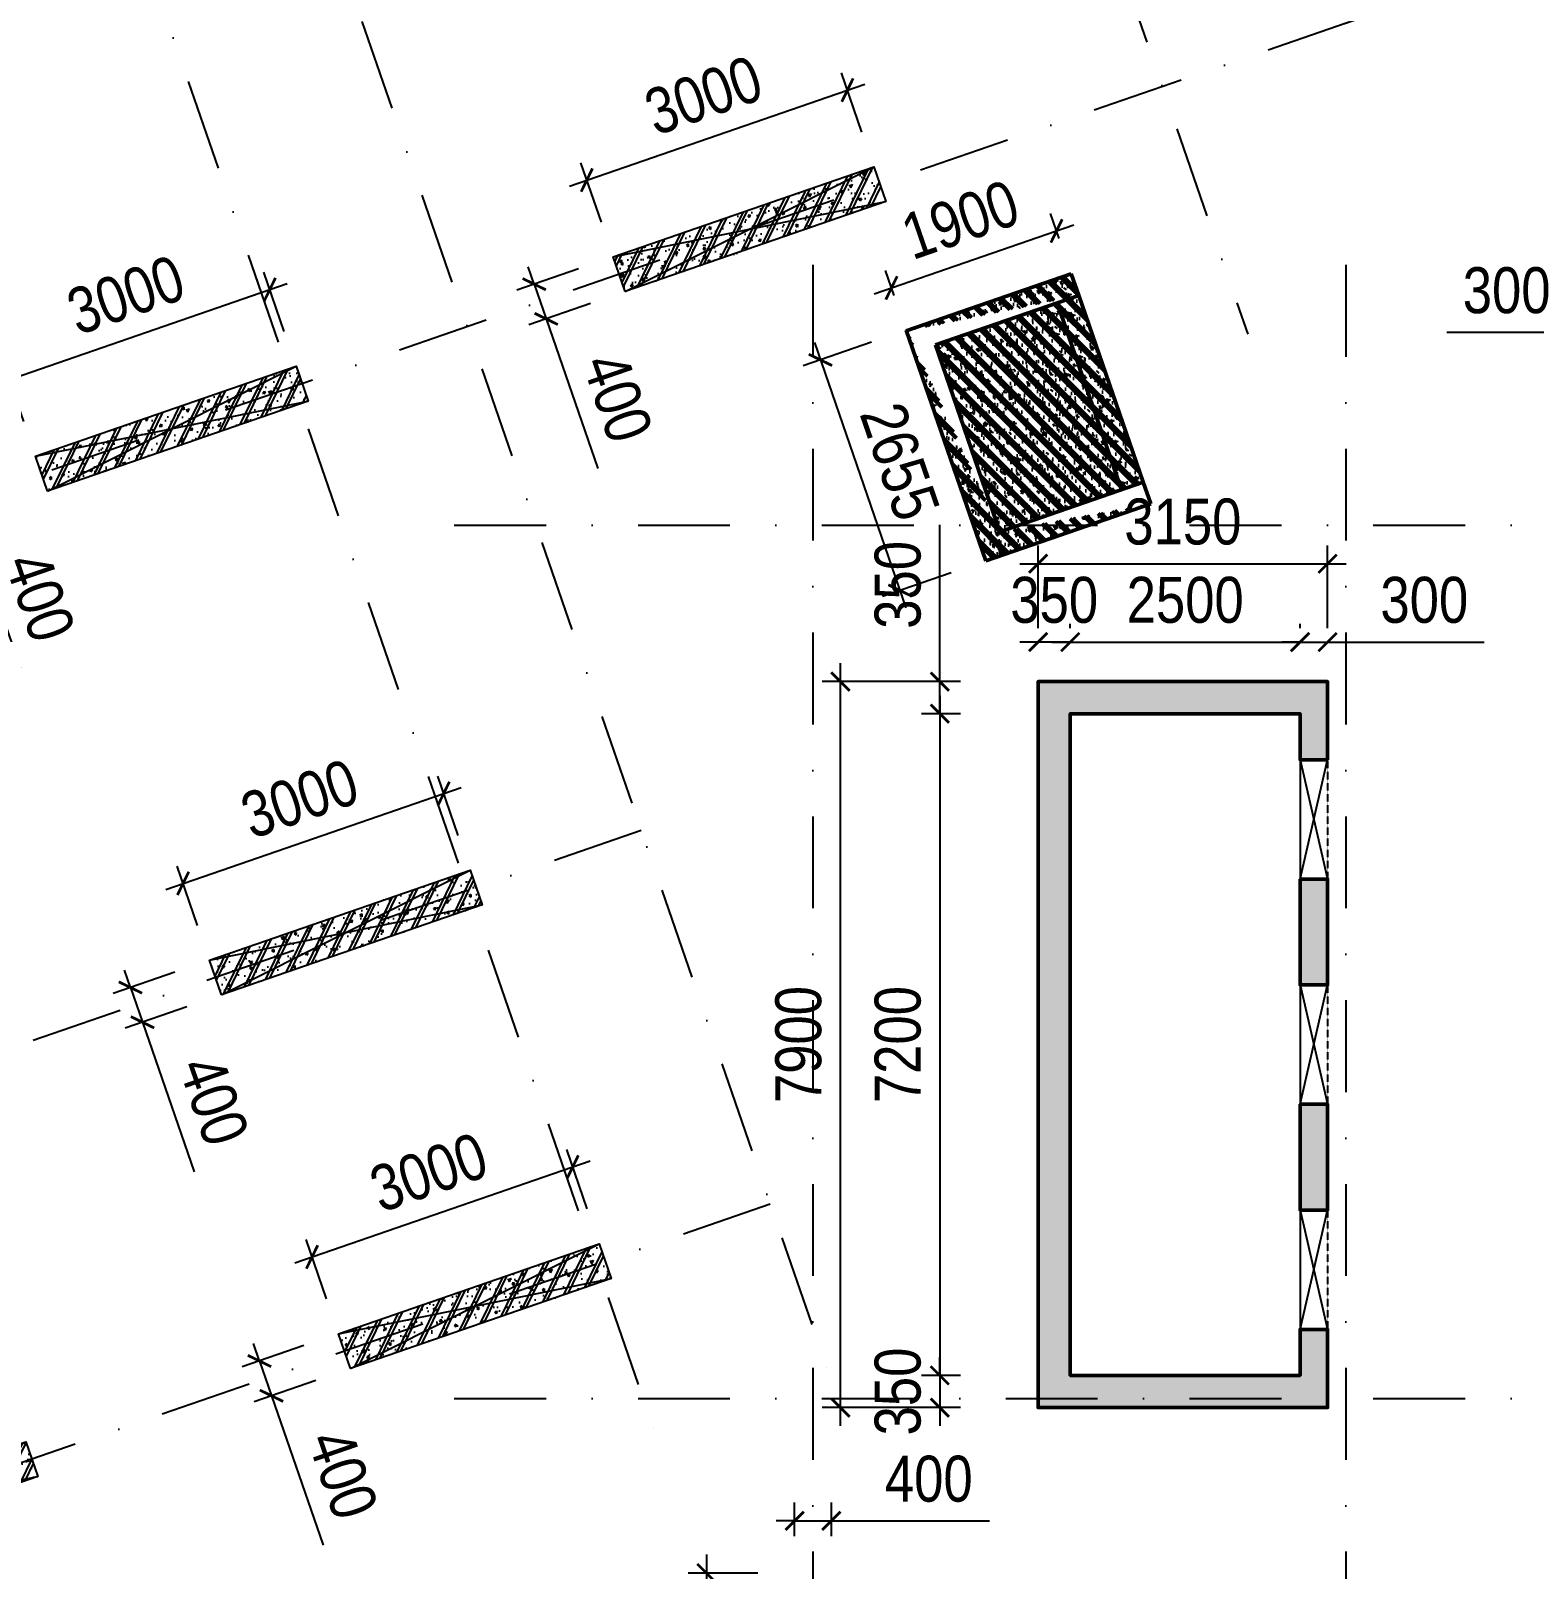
# Model space of a CAD drawing. Header units: millimetres. Extents: x 13965 to 1327256, y -72704 to 46237.
# Drawn here: x 492025 to 508385, y -23923 to -7183 of the extents above; entities that cross this region are included whole.
import ezdxf

# ---------------------------------------------------------------- set-up
doc = ezdxf.new("R2010")
doc.units = ezdxf.units.MM
doc.header["$MEASUREMENT"] = 0
doc.linetypes.add('DASHDOT', pattern=[1, 0.5, -0.25, 0, -0.25])
doc.linetypes.add('DASHED', pattern=[4.5, 3, -1.5])
for name, color, linetype in [('ccu11-Khuat', 9, 'DASHED'), ('ccu11-Thay', 7, 'Continuous'), ('KC2-DIM', 251, 'Continuous'), ('KT-Hatch', 251, 'Continuous'), ('KT-Luoi truc South Tower', 8, 'DASHDOT'), ('xref.asix of  podium$0$xref.asix of  podium$0$Xref_ST_MBDV Cot vach 30.7.2022$0$KT-Net cot vach', 6, 'Continuous'), ('Xref_ST_MBDV Cot vach 30.7.2022|Xref_ST_MBDV Cot vach 30.7.2022|Xref_ST_MBDV Cot vach 30.7.2022|Xref_ST_MBDV Cot vach 30.7.2022|KC-Betong', 6, 'Continuous')]:
    doc.layers.add(name, color=color, linetype=linetype)
for name, color, linetype, lineweight in [('KT-Kich thuoc', 159, 'Continuous', 18), ('ST_MBDV Cot vach 220805$0$Xref_ST_MBDV Cot vach 30.7.2022$0$KT-Net cot vach', 6, 'Continuous', 50), ('Xref_ST_MBDV Cot vach 30.7.2022$0$KT-Net cot vach', 6, 'Continuous', 50)]:
    doc.layers.add(name, color=color, linetype=linetype, lineweight=lineweight)
doc.styles.add('Arial Narrow', font='ARIALN.TTF')
doc.dimstyles.new('ccu12-200', dxfattribs={"dimscale": 200, "dimtxt": 2.5, "dimasz": 1, "dimexe": 1, "dimexo": 2, "dimgap": 1, "dimtad": 1, "dimdec": 0, "dimdsep": 46, "dimtxsty": 'Arial Narrow', "dimblk": 'ARCHTICK', "dimcen": -1, "dimdle": 1, "dimclrd": 256, "dimclre": 256, "dimclrt": 3, "dimadec": 0, "dimazin": 2, "dimtfac": 0.1, "dimtdec": 0, "dimtmove": 0, "dimatfit": 1, "dimldrblk": 'ARCHTICK', "dimfxl": 1, "dimtvp": 0.833333, "dimtolj": 1, "dimtzin": 12, "dimarcsym": 0})
doc.dimstyles.new('CCU_1-300', dxfattribs={"dimscale": 300, "dimtxt": 2.5, "dimasz": 1, "dimexe": 1, "dimexo": 2, "dimgap": 0.5, "dimtad": 1, "dimdec": 0, "dimdsep": 46, "dimtxsty": 'Arial Narrow', "dimblk": 'ARCHTICK', "dimcen": -1, "dimdle": 1, "dimclrd": 256, "dimclre": 256, "dimclrt": 3, "dimadec": 0, "dimazin": 2, "dimtfac": 0.1, "dimtdec": 0, "dimtix": 1, "dimtmove": 2, "dimatfit": 1, "dimfxl": 1, "dimtvp": 0.833333, "dimtolj": 1, "dimtzin": 12, "dimarcsym": 0})

# ---------------------------------------------------------------- blocks, each defined once
blk = doc.blocks.new('_ArchTick')
at = {"color": 0, "const_width": 0.15}
blk.add_lwpolyline([(-0.5, -0.5), (0.5, 0.5)], dxfattribs=at)
blk = doc.blocks.new('*D1046')
at = {"layer": 'Defpoints', "color": 0, "transparency": 16777216}
for p in [(-42197, 37814, 0), (-37735, 33219), (-40305, 32332, 0)]:
    blk.add_point(p, dxfattribs=at)
at = {"layer": 'KT-Kich thuoc', "lineweight": -2, "transparency": 16777216}
for p, q in [((-39726, 38985), (-37637, 32935)), ((-41630, 38010), (-39344, 38799)), ((-39737, 32528), (-37452, 33317))]:
    blk.add_line(p, q, dxfattribs=at)
at = {"layer": 'KT-Kich thuoc', "lineweight": -2, "transparency": 16777216, "xscale": 300, "yscale": 300, "zscale": 300}
for p, rotation in [((-39628, 38701), 109.0471074798708), ((-37735, 33219), 289.0471074798708)]:
    blk.add_blockref('_ArchTick', p, dxfattribs=dict(at, rotation=rotation))
at = {"layer": 'KT-Kich thuoc', "color": 3, "transparency": 16777216, "insert": (-37846, 36248), "char_height": 750, "attachment_point": 5, "rotation": 289.0471, "style": 'Arial Narrow'}
blk.add_mtext('\\A1;5800', dxfattribs=at)
blk = doc.blocks.new('*D424')
at = {"layer": 'Defpoints', "color": 0, "transparency": 16777216}
for p in [(497922, -19546), (498211, -20381, 0), (495375, -21360, 0)]:
    blk.add_point(p, dxfattribs=at)
at = {"layer": 'KC2-DIM', "lineweight": -2, "transparency": 16777216}
for p, q in [((498080, -20003), (497857, -19357)), ((494897, -20590), (498111, -19480)), ((495244, -20982), (495021, -20336))]:
    blk.add_line(p, q, dxfattribs=at)
at = {"layer": 'KC2-DIM', "lineweight": -2, "transparency": 16777216, "xscale": 200, "yscale": 200, "zscale": 200}
for p, rotation in [((497922, -19546), 19.04713795321675), ((495086, -20525), 199.0471379532168)]:
    blk.add_blockref('_ArchTick', p, dxfattribs=dict(at, rotation=rotation))
at = {"layer": 'KC2-DIM', "color": 3, "transparency": 16777216, "insert": (496356, -19605), "char_height": 500, "attachment_point": 5, "rotation": 19.0471, "style": 'Arial Narrow'}
blk.add_mtext('\\A1;3000', dxfattribs=at)
blk = doc.blocks.new('*D425')
at = {"layer": 'Defpoints', "color": 0, "transparency": 16777216}
for p in [(495375, -21360, 0), (495505, -21738, 0), (494644, -22035)]:
    blk.add_point(p, dxfattribs=at)
at = {"layer": 'KC2-DIM', "lineweight": -2, "transparency": 16777216}
for p, q in [((494997, -21490), (494325, -21722)), ((494514, -21657), (494448, -21468)), ((494514, -21657), (494644, -22035)), ((495127, -21868), (494455, -22100)), ((494644, -22035), (495206, -23662))]:
    blk.add_line(p, q, dxfattribs=at)
at = {"layer": 'KC2-DIM', "lineweight": -2, "transparency": 16777216, "xscale": 200, "yscale": 200, "zscale": 200}
for p, rotation in [((494514, -21657), 289.0471379532133), ((494644, -22035), 109.0471379532133)]:
    blk.add_blockref('_ArchTick', p, dxfattribs=dict(at, rotation=rotation))
at = {"layer": 'KC2-DIM', "color": 3, "transparency": 16777216, "insert": (495421, -22889), "char_height": 500, "attachment_point": 5, "rotation": 289.0471, "style": 'Arial Narrow'}
blk.add_mtext('\\A1;400', dxfattribs=at)
blk = doc.blocks.new('*D426')
at = {"layer": 'Defpoints', "color": 0, "transparency": 16777216}
for p in [(496519, -15481), (496807, -16316, 0), (493971, -17295, 0)]:
    blk.add_point(p, dxfattribs=at)
at = {"layer": 'KC2-DIM', "lineweight": -2, "transparency": 16777216}
for p, q in [((496677, -15938), (496454, -15292)), ((493494, -16525), (496708, -15416)), ((493841, -16917), (493618, -16271))]:
    blk.add_line(p, q, dxfattribs=at)
at = {"layer": 'KC2-DIM', "lineweight": -2, "transparency": 16777216, "xscale": 200, "yscale": 200, "zscale": 200}
for p, rotation in [((496519, -15481), 19.04713795321675), ((493683, -16460), 199.0471379532168)]:
    blk.add_blockref('_ArchTick', p, dxfattribs=dict(at, rotation=rotation))
at = {"layer": 'KC2-DIM', "color": 3, "transparency": 16777216, "insert": (494952, -15540), "char_height": 500, "attachment_point": 5, "rotation": 19.0471, "style": 'Arial Narrow'}
blk.add_mtext('\\A1;3000', dxfattribs=at)
blk = doc.blocks.new('*D427')
at = {"layer": 'Defpoints', "color": 0, "transparency": 16777216}
for p in [(493971, -17295, 0), (494102, -17673, 0), (493241, -17971)]:
    blk.add_point(p, dxfattribs=at)
at = {"layer": 'KC2-DIM', "lineweight": -2, "transparency": 16777216}
for p, q in [((493110, -17593), (493045, -17403)), ((493593, -17426), (492921, -17658)), ((493110, -17593), (493241, -17971)), ((493724, -17804), (493052, -18036)), ((493241, -17971), (493803, -19597))]:
    blk.add_line(p, q, dxfattribs=at)
at = {"layer": 'KC2-DIM', "lineweight": -2, "transparency": 16777216, "xscale": 200, "yscale": 200, "zscale": 200}
for p, rotation in [((493110, -17593), 289.0471379532133), ((493241, -17971), 109.0471379532133)]:
    blk.add_blockref('_ArchTick', p, dxfattribs=dict(at, rotation=rotation))
at = {"layer": 'KC2-DIM', "color": 3, "transparency": 16777216, "insert": (494017, -18824), "char_height": 500, "attachment_point": 5, "rotation": 289.0471, "style": 'Arial Narrow'}
blk.add_mtext('\\A1;400', dxfattribs=at)
blk = doc.blocks.new('*D428')
at = {"layer": 'Defpoints', "color": 0, "transparency": 16777216}
for p in [(494626, -9999), (494914, -10834, 0), (492079, -11813, 0)]:
    blk.add_point(p, dxfattribs=at)
at = {"layer": 'KC2-DIM', "lineweight": -2, "transparency": 16777216}
for p, q in [((494784, -10456), (494561, -9809)), ((491601, -11043), (494815, -9933)), ((491948, -11435), (491725, -10789))]:
    blk.add_line(p, q, dxfattribs=at)
at = {"layer": 'KC2-DIM', "lineweight": -2, "transparency": 16777216, "xscale": 200, "yscale": 200, "zscale": 200}
for p, rotation in [((494626, -9999), 19.0471379532167), ((491790, -10978), 199.0471379532166)]:
    blk.add_blockref('_ArchTick', p, dxfattribs=dict(at, rotation=rotation))
at = {"layer": 'KC2-DIM', "color": 3, "transparency": 16777216, "insert": (493060, -10058), "char_height": 500, "attachment_point": 5, "rotation": 19.0471, "style": 'Arial Narrow'}
blk.add_mtext('\\A1;3000', dxfattribs=at)
blk = doc.blocks.new('*D429')
at = {"layer": 'Defpoints', "color": 0, "transparency": 16777216}
for p in [(492079, -11813, 0), (492209, -12191, 0), (491348, -12488)]:
    blk.add_point(p, dxfattribs=at)
at = {"layer": 'KC2-DIM', "lineweight": -2, "transparency": 16777216}
for p, q in [((491701, -11943), (491029, -12175)), ((491218, -12110), (491152, -11921)), ((491218, -12110), (491348, -12488)), ((491831, -12321), (491159, -12553)), ((491348, -12488), (491910, -14115))]:
    blk.add_line(p, q, dxfattribs=at)
at = {"layer": 'KC2-DIM', "lineweight": -2, "transparency": 16777216, "xscale": 200, "yscale": 200, "zscale": 200}
for p, rotation in [((491218, -12110), 289.0471379532133), ((491348, -12488), 109.0471379532133)]:
    blk.add_blockref('_ArchTick', p, dxfattribs=dict(at, rotation=rotation))
at = {"layer": 'KC2-DIM', "color": 3, "transparency": 16777216, "insert": (492125, -13342), "char_height": 500, "attachment_point": 5, "rotation": 289.0471, "style": 'Arial Narrow'}
blk.add_mtext('\\A1;400', dxfattribs=at)
blk = doc.blocks.new('*D438')
at = {"layer": 'Defpoints', "color": 0, "transparency": 16777216}
for p in [(500912, -7828), (501200, -8664, 0), (498365, -9643, 0)]:
    blk.add_point(p, dxfattribs=at)
at = {"layer": 'KC2-DIM', "lineweight": -2, "transparency": 16777216}
for p, q in [((501070, -8285), (500847, -7639)), ((497887, -8873), (501101, -7763)), ((498234, -9264), (498011, -8618))]:
    blk.add_line(p, q, dxfattribs=at)
at = {"layer": 'KC2-DIM', "lineweight": -2, "transparency": 16777216, "xscale": 200, "yscale": 200, "zscale": 200}
for p, rotation in [((500912, -7828), 19.0471379532167), ((498076, -8807), 199.0471379532166)]:
    blk.add_blockref('_ArchTick', p, dxfattribs=dict(at, rotation=rotation))
at = {"layer": 'KC2-DIM', "color": 3, "transparency": 16777216, "insert": (499346, -7887), "char_height": 500, "attachment_point": 5, "rotation": 19.0471, "style": 'Arial Narrow'}
blk.add_mtext('\\A1;3000', dxfattribs=at)
blk = doc.blocks.new('*D439')
at = {"layer": 'Defpoints', "color": 0, "transparency": 16777216}
for p in [(498365, -9643, 0), (498495, -10021, 0), (497634, -10318)]:
    blk.add_point(p, dxfattribs=at)
at = {"layer": 'KC2-DIM', "lineweight": -2, "transparency": 16777216}
for p, q in [((497986, -9773), (497314, -10005)), ((497504, -9940), (497438, -9751)), ((497504, -9940), (497634, -10318)), ((498117, -10151), (497445, -10383)), ((497634, -10318), (498196, -11945))]:
    blk.add_line(p, q, dxfattribs=at)
at = {"layer": 'KC2-DIM', "lineweight": -2, "transparency": 16777216, "xscale": 200, "yscale": 200, "zscale": 200}
for p, rotation in [((497504, -9940), 289.0471379532133), ((497634, -10318), 109.0471379532133)]:
    blk.add_blockref('_ArchTick', p, dxfattribs=dict(at, rotation=rotation))
at = {"layer": 'KC2-DIM', "color": 3, "transparency": 16777216, "insert": (498410, -11172), "char_height": 500, "attachment_point": 5, "rotation": 289.0471, "style": 'Arial Narrow'}
blk.add_mtext('\\A1;400', dxfattribs=at)
blk = doc.blocks.new('*D442')
at = {"layer": 'Defpoints', "color": 0, "transparency": 16777216}
for p in [(500337, -23964), (499377, -26964), (500337, -26964)]:
    blk.add_point(p, dxfattribs=at)
at = {"layer": 'KC2-DIM', "lineweight": -2, "transparency": 16777216}
for p, q in [((499377, -23764), (499377, -27164)), ((499937, -23964), (499177, -23964)), ((499937, -26964), (499177, -26964))]:
    blk.add_line(p, q, dxfattribs=at)
at = {"layer": 'KC2-DIM', "lineweight": -2, "transparency": 16777216, "xscale": 200, "yscale": 200, "zscale": 200}
for p, rotation in [((499377, -23964), 90), ((499377, -26964), 270)]:
    blk.add_blockref('_ArchTick', p, dxfattribs=dict(at, rotation=rotation))
at = {"layer": 'KC2-DIM', "color": 3, "transparency": 16777216, "insert": (498922, -25464), "char_height": 500, "attachment_point": 5, "rotation": 90, "style": 'Arial Narrow'}
blk.add_mtext('\\A1;3000', dxfattribs=at)
blk = doc.blocks.new('*D443')
at = {"layer": 'Defpoints', "color": 0, "transparency": 16777216}
for p in [(500737, -23396), (500337, -23964), (500737, -23964)]:
    blk.add_point(p, dxfattribs=at)
at = {"layer": 'KC2-DIM', "lineweight": -2, "transparency": 16777216}
for p, q in [((500337, -23564), (500337, -23196)), ((500737, -23564), (500737, -23196)), ((500337, -23396), (500137, -23396)), ((500337, -23396), (500737, -23396)), ((500737, -23396), (502458, -23396))]:
    blk.add_line(p, q, dxfattribs=at)
at = {"layer": 'KC2-DIM', "lineweight": -2, "transparency": 16777216, "xscale": 200, "yscale": 200, "zscale": 200}
blk.add_blockref('_ArchTick', (500337, -23396), dxfattribs=at)
at = {"layer": 'KC2-DIM', "lineweight": -2, "transparency": 16777216, "xscale": 200, "yscale": 200, "zscale": 200, "rotation": 180}
blk.add_blockref('_ArchTick', (500737, -23396), dxfattribs=at)
at = {"layer": 'KC2-DIM', "color": 3, "transparency": 16777216, "insert": (501797, -22941), "char_height": 500, "attachment_point": 5, "style": 'Arial Narrow'}
blk.add_mtext('\\A1;400', dxfattribs=at)
blk = doc.blocks.new('*D466')
at = {"layer": 'Defpoints', "color": 0, "transparency": 16777216}
for p in [(503187, -9361), (503346, -9822), (501550, -10442)]:
    blk.add_point(p, dxfattribs=at)
at = {"layer": 'KC2-DIM', "lineweight": -2, "transparency": 16777216}
for p, q in [((503216, -9444), (503122, -9172)), ((501202, -10046), (503376, -9295)), ((501420, -10064), (501326, -9792))]:
    blk.add_line(p, q, dxfattribs=at)
at = {"layer": 'KC2-DIM', "lineweight": -2, "transparency": 16777216, "xscale": 200, "yscale": 200, "zscale": 200}
for p, rotation in [((503187, -9361), 19.0471379540408), ((501391, -9981), 199.0471379540408)]:
    blk.add_blockref('_ArchTick', p, dxfattribs=dict(at, rotation=rotation))
at = {"layer": 'KC2-DIM', "color": 3, "transparency": 16777216, "insert": (502140, -9240), "char_height": 500, "attachment_point": 5, "rotation": 19.0471, "style": 'Arial Narrow'}
blk.add_mtext('\\A1;1900', dxfattribs=at)
blk = doc.blocks.new('*D467')
at = {"layer": 'Defpoints', "color": 0, "transparency": 16777216}
for p in [(501550, -10442), (502417, -12951), (501484, -13273)]:
    blk.add_point(p, dxfattribs=at)
at = {"layer": 'KC2-DIM', "lineweight": -2, "transparency": 16777216}
for p, q in [((501172, -10572), (500429, -10829)), ((500552, -10575), (501549, -13462)), ((502039, -13082), (501295, -13339))]:
    blk.add_line(p, q, dxfattribs=at)
at = {"layer": 'KC2-DIM', "lineweight": -2, "transparency": 16777216, "xscale": 200, "yscale": 200, "zscale": 200}
for p, rotation in [((500618, -10764), 109.0471379532321), ((501484, -13273), 289.0471379532321)]:
    blk.add_blockref('_ArchTick', p, dxfattribs=dict(at, rotation=rotation))
at = {"layer": 'KC2-DIM', "color": 3, "transparency": 16777216, "insert": (501481, -11870), "char_height": 500, "attachment_point": 5, "rotation": 289.0471, "style": 'Arial Narrow'}
blk.add_mtext('\\A1;2655', dxfattribs=at)
blk = doc.blocks.new('*D489')
at = {"layer": 'Defpoints', "color": 0, "transparency": 16777216}
for p in [(501917, -14264), (502542, -14264), (502542, -14614)]:
    blk.add_point(p, dxfattribs=at)
at = {"layer": 'KC2-DIM', "lineweight": -2, "transparency": 16777216}
for p, q in [((501917, -14264), (501917, -12559)), ((502142, -14264), (501717, -14264)), ((501917, -14614), (501917, -14264)), ((502142, -14614), (501717, -14614)), ((501917, -14614), (501917, -14814))]:
    blk.add_line(p, q, dxfattribs=at)
at = {"layer": 'KC2-DIM', "lineweight": -2, "transparency": 16777216, "xscale": 200, "yscale": 200, "zscale": 200}
for p, rotation in [((501917, -14264), 270), ((501917, -14614), 90)]:
    blk.add_blockref('_ArchTick', p, dxfattribs=dict(at, rotation=rotation))
at = {"layer": 'KC2-DIM', "color": 3, "transparency": 16777216, "insert": (501461, -13212), "char_height": 500, "attachment_point": 5, "rotation": 90, "style": 'Arial Narrow'}
blk.add_mtext('\\A1;350', dxfattribs=at)
blk = doc.blocks.new('*D490')
at = {"layer": 'Defpoints', "color": 0, "transparency": 16777216}
for p in [(502542, -14614), (501917, -21814), (502542, -21814)]:
    blk.add_point(p, dxfattribs=at)
at = {"layer": 'KC2-DIM', "lineweight": -2, "transparency": 16777216}
for p, q in [((501917, -14414), (501917, -22014)), ((502142, -14614), (501717, -14614)), ((502142, -21814), (501717, -21814))]:
    blk.add_line(p, q, dxfattribs=at)
at = {"layer": 'KC2-DIM', "lineweight": -2, "transparency": 16777216, "xscale": 200, "yscale": 200, "zscale": 200}
for p, rotation in [((501917, -14614), 90), ((501917, -21814), 270)]:
    blk.add_blockref('_ArchTick', p, dxfattribs=dict(at, rotation=rotation))
at = {"layer": 'KC2-DIM', "color": 3, "transparency": 16777216, "insert": (501461, -18214), "char_height": 500, "attachment_point": 5, "rotation": 90, "style": 'Arial Narrow'}
blk.add_mtext('\\A1;7200', dxfattribs=at)
blk = doc.blocks.new('*D491')
at = {"layer": 'Defpoints', "color": 0, "transparency": 16777216}
for p in [(502542, -21814), (501917, -22164), (502542, -22164)]:
    blk.add_point(p, dxfattribs=at)
at = {"layer": 'KC2-DIM', "lineweight": -2, "transparency": 16777216}
for p, q in [((501917, -21814), (501917, -21614)), ((502142, -21814), (501717, -21814)), ((501917, -21814), (501917, -22164)), ((502142, -22164), (501717, -22164)), ((501917, -22164), (501917, -22364))]:
    blk.add_line(p, q, dxfattribs=at)
at = {"layer": 'KC2-DIM', "lineweight": -2, "transparency": 16777216, "xscale": 200, "yscale": 200, "zscale": 200}
for p, rotation in [((501917, -21814), 270), ((501917, -22164), 90)]:
    blk.add_blockref('_ArchTick', p, dxfattribs=dict(at, rotation=rotation))
at = {"layer": 'KC2-DIM', "color": 3, "transparency": 16777216, "insert": (501461, -21989), "char_height": 500, "attachment_point": 5, "rotation": 90, "style": 'Arial Narrow'}
blk.add_mtext('\\A1;350', dxfattribs=at)
blk = doc.blocks.new('*D492')
at = {"layer": 'Defpoints', "color": 0, "transparency": 16777216}
for p in [(500836, -14264), (502542, -14264), (502542, -22164)]:
    blk.add_point(p, dxfattribs=at)
at = {"layer": 'KC2-DIM', "lineweight": -2, "transparency": 16777216}
for p, q in [((500836, -22364), (500836, -14064)), ((502142, -14264), (500636, -14264)), ((502142, -22164), (500636, -22164))]:
    blk.add_line(p, q, dxfattribs=at)
at = {"layer": 'KC2-DIM', "lineweight": -2, "transparency": 16777216, "xscale": 200, "yscale": 200, "zscale": 200}
for p, rotation in [((500836, -14264), 90), ((500836, -22164), 270)]:
    blk.add_blockref('_ArchTick', p, dxfattribs=dict(at, rotation=rotation))
at = {"layer": 'KC2-DIM', "color": 3, "transparency": 16777216, "insert": (500380, -18214), "char_height": 500, "attachment_point": 5, "rotation": 90, "style": 'Arial Narrow'}
blk.add_mtext('\\A1;7900', dxfattribs=at)
blk = doc.blocks.new('*D493')
at = {"layer": 'Defpoints', "color": 0, "transparency": 16777216}
for p in [(502987, -13834), (502987, -14084), (503337, -14084)]:
    blk.add_point(p, dxfattribs=at)
at = {"layer": 'KC2-DIM', "lineweight": -2, "transparency": 16777216}
for p, q in [((502987, -13684), (502987, -13634)), ((503337, -13684), (503337, -13634)), ((502987, -13834), (502787, -13834)), ((503337, -13834), (502987, -13834)), ((503337, -13834), (503537, -13834))]:
    blk.add_line(p, q, dxfattribs=at)
at = {"layer": 'KC2-DIM', "lineweight": -2, "transparency": 16777216, "xscale": 200, "yscale": 200, "zscale": 200}
blk.add_blockref('_ArchTick', (502987, -13834), dxfattribs=at)
at = {"layer": 'KC2-DIM', "lineweight": -2, "transparency": 16777216, "xscale": 200, "yscale": 200, "zscale": 200, "rotation": 180}
blk.add_blockref('_ArchTick', (503337, -13834), dxfattribs=at)
at = {"layer": 'KC2-DIM', "color": 3, "transparency": 16777216, "insert": (503162, -13378), "char_height": 500, "attachment_point": 5, "style": 'Arial Narrow'}
blk.add_mtext('\\A1;350', dxfattribs=at)
blk = doc.blocks.new('*D494')
at = {"layer": 'Defpoints', "color": 0, "transparency": 16777216}
for p in [(505837, -13834), (503337, -14084), (505837, -14084)]:
    blk.add_point(p, dxfattribs=at)
at = {"layer": 'KC2-DIM', "lineweight": -2, "transparency": 16777216}
for p, q in [((503337, -13684), (503337, -13634)), ((505837, -13684), (505837, -13634)), ((503137, -13834), (506037, -13834))]:
    blk.add_line(p, q, dxfattribs=at)
at = {"layer": 'KC2-DIM', "lineweight": -2, "transparency": 16777216, "xscale": 200, "yscale": 200, "zscale": 200, "rotation": 180}
blk.add_blockref('_ArchTick', (503337, -13834), dxfattribs=at)
at = {"layer": 'KC2-DIM', "lineweight": -2, "transparency": 16777216, "xscale": 200, "yscale": 200, "zscale": 200}
blk.add_blockref('_ArchTick', (505837, -13834), dxfattribs=at)
at = {"layer": 'KC2-DIM', "color": 3, "transparency": 16777216, "insert": (504587, -13378), "char_height": 500, "attachment_point": 5, "style": 'Arial Narrow'}
blk.add_mtext('\\A1;2500', dxfattribs=at)
blk = doc.blocks.new('*D495')
at = {"layer": 'Defpoints', "color": 0, "transparency": 16777216}
for p in [(506137, -13834), (505837, -14084), (506137, -14084)]:
    blk.add_point(p, dxfattribs=at)
at = {"layer": 'KC2-DIM', "lineweight": -2, "transparency": 16777216}
for p, q in [((505837, -13684), (505837, -13634)), ((506137, -13684), (506137, -13634)), ((505837, -13834), (505637, -13834)), ((505837, -13834), (506137, -13834)), ((506137, -13834), (507842, -13834))]:
    blk.add_line(p, q, dxfattribs=at)
at = {"layer": 'KC2-DIM', "lineweight": -2, "transparency": 16777216, "xscale": 200, "yscale": 200, "zscale": 200}
blk.add_blockref('_ArchTick', (505837, -13834), dxfattribs=at)
at = {"layer": 'KC2-DIM', "lineweight": -2, "transparency": 16777216, "xscale": 200, "yscale": 200, "zscale": 200, "rotation": 180}
blk.add_blockref('_ArchTick', (506137, -13834), dxfattribs=at)
at = {"layer": 'KC2-DIM', "color": 3, "transparency": 16777216, "insert": (507189, -13378), "char_height": 500, "attachment_point": 5, "style": 'Arial Narrow'}
blk.add_mtext('\\A1;300', dxfattribs=at)
blk = doc.blocks.new('*D496')
at = {"layer": 'Defpoints', "color": 0, "transparency": 16777216}
for p in [(506137, -12982), (502987, -14084), (506137, -14084)]:
    blk.add_point(p, dxfattribs=at)
at = {"layer": 'KC2-DIM', "lineweight": -2, "transparency": 16777216}
for p, q in [((502987, -13684), (502987, -12782)), ((506137, -13684), (506137, -12782)), ((502787, -12982), (506337, -12982))]:
    blk.add_line(p, q, dxfattribs=at)
at = {"layer": 'KC2-DIM', "lineweight": -2, "transparency": 16777216, "xscale": 200, "yscale": 200, "zscale": 200, "rotation": 180}
blk.add_blockref('_ArchTick', (502987, -12982), dxfattribs=at)
at = {"layer": 'KC2-DIM', "lineweight": -2, "transparency": 16777216, "xscale": 200, "yscale": 200, "zscale": 200}
blk.add_blockref('_ArchTick', (506137, -12982), dxfattribs=at)
at = {"layer": 'KC2-DIM', "color": 3, "transparency": 16777216, "insert": (504562, -12526), "char_height": 500, "attachment_point": 5, "style": 'Arial Narrow'}
blk.add_mtext('\\A1;3150', dxfattribs=at)
blk = doc.blocks.new('*D503')
at = {"layer": 'Defpoints', "color": 0, "transparency": 16777216}
for p in [(509137, -10464), (509137, -10983), (509437, -10983)]:
    blk.add_point(p, dxfattribs=at)
at = {"layer": 'KC2-DIM', "lineweight": -2, "transparency": 16777216}
for p, q in [((509137, -10583), (509137, -10264)), ((509437, -10583), (509437, -10264)), ((509137, -10464), (507433, -10464)), ((509437, -10464), (509137, -10464)), ((509437, -10464), (509637, -10464))]:
    blk.add_line(p, q, dxfattribs=at)
at = {"layer": 'KC2-DIM', "lineweight": -2, "transparency": 16777216, "xscale": 200, "yscale": 200, "zscale": 200}
blk.add_blockref('_ArchTick', (509137, -10464), dxfattribs=at)
at = {"layer": 'KC2-DIM', "lineweight": -2, "transparency": 16777216, "xscale": 200, "yscale": 200, "zscale": 200, "rotation": 180}
blk.add_blockref('_ArchTick', (509437, -10464), dxfattribs=at)
at = {"layer": 'KC2-DIM', "color": 3, "transparency": 16777216, "insert": (508085, -10009), "char_height": 500, "attachment_point": 5, "style": 'Arial Narrow'}
blk.add_mtext('\\A1;300', dxfattribs=at)
blk = doc.blocks.new('*U37')
h = blk.add_hatch()
h.set_pattern_fill('VATLIEU04', color=250, scale=40, style=0, pattern_type=2)
h.set_pattern_definition([(50, (-550, 3050), (286.904, -25.101), [30, -330]), (355, (-550, 3050), (-55.5, 300.877), [24, -264]), (100.451, (-526.1, 3047.9), (231.404, 275.776), [25.496, -280.457]), (46.184, (-550, 3130), (426.896, -66.208), [45, -495]), (96.636, (-514.43, 3124.5), (373.865, 389.647), [38.244, -420.685]), (351.184, (-550, 3130), (373.865, 389.65), [36, -396]), (21, (-510, 3110), (238.763, -161.048), [30, -330]), (326, (-510, 3110), (97.326, 290.06), [24, -264]), (71.451, (-490.1, 3096.58), (336.09, 129.012), [25.496, -280.457]), (37.5, (-550, 3050), (4.864, 133.1575), [0, -260.8, 0, -268, 0, -265]), (7.5, (-550, 3050), (105.228, 157.7647), [0, -152.8, 0, -254.8, 0, -101]), (327.5, (-639.2, 3050), (213.529, -9.022), [0, -100, 0, -312, 0, -414]), (317.5, (-679.2, 3050), (233.274, 40.042), [0, -130, 0, -207.2, 0, -294]), (45, (-550, 3050), (-120.208, 120.208), []), (45, (-550, 3099), (-120.208, 120.208), [])])
h.paths.add_polyline_path([(-475, -475), (-75, -475), (-75, 2525), (-475, 2525)])
at = {"color": 6, "ltscale": 0.25}
blk.add_lwpolyline([(-475, -475), (-75, -475), (-75, 2525), (-475, 2525)], close=True, dxfattribs=at)
at = {"layer": 'Defpoints', "linetype": 'ByBlock', "ltscale": 30}
for p, q in [((-75, -475), (-475, 2525)), ((-475, -475), (-75, 2525))]:
    blk.add_line(p, q, dxfattribs=at)
blk = doc.blocks.new('MBCV-T22')
at = {"layer": 'KT-Hatch'}
h = blk.add_hatch(dxfattribs=at)
h.set_pattern_fill('BTCT', color=256, scale=30)
h.set_pattern_definition([(50, (6073.49, -25720.42), (215.17805, -18.82564), [22.5, -247.5]), (355, (6073.5, -25720.42), (-41.6254, 225.6576), [18, -198]), (100.4514, (6091.42, -25721.99), (173.5528, 206.8319), [19.1221, -210.3426]), (46.1842, (6073.5, -25660.42), (320.1723, -49.6557), [33.75, -371.25]), (96.6356, (6100.17, -25664.55), (280.3988, 292.2354), [28.683, -315.514]), (351.1842, (6073.5, -25660.42), (280.3986, 292.2356), [27, -297]), (21, (6103.49, -25675.42), (179.0721, -120.78567), [22.5, -247.5]), (326, (6103.5, -25675.42), (72.9946, 217.545), [18, -198]), (71.4514, (6118.41, -25685.48), (252.0668, 96.75915), [19.1221, -210.3426]), (37.5, (6073.49, -25720.42), (3.64796, 99.86816), [0, -195.6, 0, -201, 0, -198.75]), (7.5, (6073.49, -25720.42), (78.92086, 118.32351), [0, -114.6, 0, -191.1, 0, -75.75]), (327.5, (6006.59, -25720.42), (160.14673, -6.76646), [0, -75, 0, -234, 0, -310.5]), (317.5, (5976.59, -25720.42), (174.95585, 30.0315), [0, -97.5, 0, -155.4, 0, -220.5]), (45, (6073.49, -25720.42), (-79.54951, 79.54951), []), (45, (6126.52, -25720.42), (-79.54951, 79.54951), [])])
h.paths.add_polyline_path([(-30850, -6100), (-30550, -6100), (-30550, -4950), (-30850, -4950)], flags=17)
h.paths.add_polyline_path([(-30550, -2500), (-30850, -2500), (-30850, -3650), (-30550, -3650)], flags=17)
h.paths.add_polyline_path([(-30850, -1200), (-30550, -1200), (-30550, -700), (-28050, -700), (-28050, -7900), (-30550, -7900), (-30550, -7400), (-30850, -7400), (-30850, -8250), (-27700, -8250), (-27700, 2450), (-30850, 2450), (-30850, 1525), (-30550, 1525), (-30550, 2100), (-28050, 2100), (-28050, -350), (-30550, -350), (-30550, 225), (-30850, 225)])
h.paths.add_polyline_path([(-34150, -7900), (-36650, -7900), (-36650, -700), (-34150, -700), (-34150, -1200), (-33850, -1200), (-33850, -350), (-37000, -350), (-37000, -8250), (-33850, -8250), (-33850, -7400), (-34150, -7400)])
h.paths.add_polyline_path([(-34150, -6100), (-33850, -6100), (-33850, -4950), (-34150, -4950)], flags=17)
h.paths.add_polyline_path([(-34150, -3650), (-33850, -3650), (-33850, -2500), (-34150, -2500)], flags=17)
at = {"layer": 'xref.asix of  podium$0$xref.asix of  podium$0$Xref_ST_MBDV Cot vach 30.7.2022$0$KT-Net cot vach'}
h = blk.add_hatch(dxfattribs=at)
h.set_pattern_fill('1BETONG2-BOP', color=250, scale=30, style=0, pattern_type=2)
h.set_pattern_definition([(50, (79462.94, -202765.6), (215.17805, -18.82564), [22.5, -247.5]), (355, (79462.94, -202765.6), (-41.6254, 225.65764), [18, -198]), (100.4514, (79480.88, -202767.17), (173.55281, 206.83186), [19.12206, -210.34263]), (46.1842, (79462.94, -202705.6), (320.1723, -49.6557), [33.75, -371.25]), (96.6356, (79489.63, -202709.74), (280.3988, 292.23536), [28.6831, -315.5139]), (351.1842, (79462.94, -202705.6), (280.3986, 292.2356), [27, -297]), (21, (79492.94, -202720.6), (179.07212, -120.78567), [22.5, -247.5]), (226, (79492.94, -202720.6), (201.56464, -109.66194), [18, -198]), (71.4514, (79507.87, -202730.66), (252.06679, 96.75915), [19.12206, -210.34263]), (67.5, (79462.945, -202765.6), (-46.774855, 88.312339), [0, -195.6, 0, -201, 0, -198.75]), (4.5, (79462.94, -202765.6), (85.005277, 114.030957), [0, -114.6, 0, -191.1, 0, -75.75]), (327.5, (79396.045, -202765.6), (160.14673, -6.766462), [0, -75, 0, -234, 0, -310.5]), (317.5, (79366.04, -202765.6), (174.95585, 30.031495), [0, -97.5, 0, -155.4, 0, -220.5]), (315, (79462.94, -202765.6), (90.156115, 90.156115), []), (315, (79462.94, -202728.85), (90.156115, 90.156115), [])])
edge = h.paths.add_edge_path()
edge.add_line((-36639, 4087), (-38435, 3467))
edge.add_line((-36557, 3851), (-38117, 3313))
edge.add_line((-37570, 962), (-38437, 3472))
edge.add_line((-37415, 1280), (-38117, 3313))
edge.add_line((-37570, 962), (-35774, 1583))
edge.add_line((-37415, 1280), (-35856, 1819))
edge.add_line((-35856, 1819), (-35774, 1583))
edge.add_line((-36557, 3851), (-36639, 4087))
at = {"layer": 'Xref_ST_MBDV Cot vach 30.7.2022$0$KT-Net cot vach'}
h = blk.add_hatch(dxfattribs=at)
h.set_pattern_fill('1BETONG2-BOP', color=250, scale=30, style=0, pattern_type=2)
h.set_pattern_definition([(50, (79462.94, -202765.6), (215.17805, -18.82564), [22.5, -247.5]), (355, (79462.94, -202765.6), (-41.6254, 225.65764), [18, -198]), (100.4514, (79480.88, -202767.17), (173.55281, 206.83186), [19.12206, -210.34263]), (46.1842, (79462.94, -202705.6), (320.1723, -49.6557), [33.75, -371.25]), (96.6356, (79489.63, -202709.74), (280.3988, 292.23536), [28.6831, -315.5139]), (351.1842, (79462.94, -202705.6), (280.3986, 292.2356), [27, -297]), (21, (79492.94, -202720.6), (179.07212, -120.78567), [22.5, -247.5]), (226, (79492.94, -202720.6), (201.56464, -109.66194), [18, -198]), (71.4514, (79507.87, -202730.66), (252.06679, 96.75915), [19.12206, -210.34263]), (67.5, (79462.945, -202765.6), (-46.774855, 88.312339), [0, -195.6, 0, -201, 0, -198.75]), (4.5, (79462.94, -202765.6), (85.005277, 114.030957), [0, -114.6, 0, -191.1, 0, -75.75]), (327.5, (79396.045, -202765.6), (160.14673, -6.766462), [0, -75, 0, -234, 0, -310.5]), (317.5, (79366.04, -202765.6), (174.95585, 30.031495), [0, -97.5, 0, -155.4, 0, -220.5]), (315, (79462.94, -202765.6), (90.156115, 90.156115), []), (315, (79462.94, -202728.85), (90.156115, 90.156115), [])])
edge = h.paths.add_edge_path()
edge.add_line((-36639, 4087), (-38435, 3467))
edge.add_line((-36557, 3851), (-38117, 3313))
edge.add_line((-37570, 962), (-38437, 3472))
edge.add_line((-37415, 1280), (-38117, 3313))
edge.add_line((-37570, 962), (-35774, 1583))
edge.add_line((-37415, 1280), (-35856, 1819))
edge.add_line((-35856, 1819), (-35774, 1583))
edge.add_line((-36557, 3851), (-36639, 4087))
at = {"layer": 'ccu11-Khuat', "color": 6, "ltscale": 0.2}
for points in [[(-33850, -1200), (-33850, -2500)], [(-33850, -3650), (-33850, -4950)], [(-33850, -6100), (-33850, -7400)]]:
    blk.add_lwpolyline(points, dxfattribs=at)
at = {"layer": 'ccu11-Thay', "color": 6, "ltscale": 0.5}
for points in [[(-34150, -1200), (-34150, -2500)], [(-34150, -3650), (-34150, -4950)], [(-34150, -6100), (-34150, -7400)]]:
    blk.add_lwpolyline(points, dxfattribs=at)
at = {"layer": 'KC2-DIM', "ltscale": 0.5}
for points in [[(-34150, -1200), (-33850, -2500)], [(-34150, -2500), (-33850, -1200)], [(-34150, -3650), (-33850, -4950)], [(-34150, -4950), (-33850, -3650)], [(-34150, -6100), (-33850, -7400)], [(-34150, -7400), (-33850, -6100)]]:
    blk.add_lwpolyline(points, dxfattribs=at)
at = {"layer": 'ST_MBDV Cot vach 220805$0$Xref_ST_MBDV Cot vach 30.7.2022$0$KT-Net cot vach', "color": 6}
blk.add_line((-36557, 3851), (-35856, 1819), dxfattribs=at)
blk.add_lwpolyline([(-36794, 3770), (-36092, 1737)], dxfattribs=at)
at = {"layer": 'ST_MBDV Cot vach 220805$0$Xref_ST_MBDV Cot vach 30.7.2022$0$KT-Net cot vach'}
blk.add_lwpolyline([(-33850, -1200), (-33850, -350), (-37000, -350), (-37000, -8250), (-33850, -8250), (-33850, -7400), (-34150, -7400), (-34150, -7900), (-36650, -7900), (-36650, -700), (-34150, -700), (-34150, -1200)], close=True, dxfattribs=at)
at = {"layer": 'ST_MBDV Cot vach 220805$0$Xref_ST_MBDV Cot vach 30.7.2022$0$KT-Net cot vach', "color": 6}
for points in [[(-34150, -2500), (-33850, -2500), (-33850, -3650), (-34150, -3650)], [(-34150, -4950), (-33850, -4950), (-33850, -6100), (-34150, -6100)]]:
    blk.add_lwpolyline(points, close=True, dxfattribs=at)
at = {"layer": 'xref.asix of  podium$0$xref.asix of  podium$0$Xref_ST_MBDV Cot vach 30.7.2022$0$KT-Net cot vach'}
for p, q in [((-36639, 4087), (-38435, 3467)), ((-36557, 3851), (-36639, 4087)), ((-38117, 3313), (-36557, 3851)), ((-37570, 962), (-38437, 3472)), ((-37415, 1280), (-38117, 3313)), ((-37415, 1280), (-35856, 1819)), ((-35856, 1819), (-35774, 1583)), ((-37570, 962), (-35774, 1583))]:
    blk.add_line(p, q, dxfattribs=at)
at = {"layer": 'Xref_ST_MBDV Cot vach 30.7.2022$0$KT-Net cot vach'}
for p, q in [((-36639, 4087), (-38435, 3467)), ((-36557, 3851), (-36639, 4087)), ((-36557, 3851), (-36639, 4087)), ((-38117, 3313), (-36557, 3851)), ((-37570, 962), (-38437, 3472)), ((-37415, 1280), (-38117, 3313)), ((-37415, 1280), (-35856, 1819)), ((-35856, 1819), (-35774, 1583)), ((-35856, 1819), (-35774, 1583)), ((-37570, 962), (-35774, 1583))]:
    blk.add_line(p, q, dxfattribs=at)
at = {"layer": 'Xref_ST_MBDV Cot vach 30.7.2022|Xref_ST_MBDV Cot vach 30.7.2022|Xref_ST_MBDV Cot vach 30.7.2022|Xref_ST_MBDV Cot vach 30.7.2022|KC-Betong', "linetype": 'ByBlock', "xscale": -0.9999999999999998, "rotation": 289.0471379532163}
for p in [(-41198, 4497, 0), (-47484, 2327, 0), (-45591, -3155, 0), (-44187, -7220, 0), (-50426, -9374, 0)]:
    blk.add_blockref('*U37', p, dxfattribs=at)
blk = doc.blocks.new('Asix South Tower')
at = {"layer": 'KT-Luoi truc South Tower', "ltscale": 2000}
for p, q in [((-53965.4, 67304.5), (-40792.5, 29149.9)), ((-61527.4, 64693.7), (-45306.5, 17710.6)), ((-63417.9, 64041.1), (-47197, 17057.9)), ((-37735.1, 33218.9), (-103274.2, 10591.7)), ((-45523, 29903.8), (-45523, -4459.1)), ((-39723, 29903.8), (-39723, -4459.1)), ((-49426.2, 27070.4), (10118.8, 27070.4)), ((-47391.3, 23749.2), (-101381.4, 5109.2)), ((-45988, 19684.6), (-99978.1, 1044.6)), ((-49426.2, 17570.4), (10118.8, 17570.4))]:
    blk.add_line(p, q, dxfattribs=at)
at = {"layer": 'KT-Kich thuoc'}
dim = blk.add_linear_dim(base=(-37735.1, 33218.9), p1=(-42196.7, 37814.5, 0), p2=(-40304.5, 32331.8, 0), angle=109.04711, dimstyle='CCU_1-300', dxfattribs=at)
dim.commit()
dim.dimension.update_dxf_attribs({"geometry": '*D1046', "text_midpoint": (-37846.3, 36248.5), "dimtype": 128})

msp = doc.modelspace()

# ---------------------------------------------------------------- block references
msp.add_blockref('MBCV-T22', (539986.7, -13913.9))
at = {"layer": 'KT-Kich thuoc'}
msp.add_blockref('Asix South Tower', (546059.8, -39634.4), dxfattribs=at)

# ---------------------------------------------------------------- dimensions: what is measured, and where the dimension line sits
at = {"layer": 'KC2-DIM'}
for p1, p2, distance, picture, middle in [((498364.6, -9642.6, 0), (501200.3, -8663.5, 0), 883.6, '*D438', (499345.5, -7887.5, 0)), ((501550.2, -10441.7), (503346.1, -9821.7), 487.7, '*D466', (502140.4, -9240.4)), ((492078.7, -11812.8, 0), (494914.4, -10833.7, 0), 883.6, '*D428', (493059.6, -10057.7, 0)), ((498364.6, -9642.6, 0), (498495.1, -10020.7, 0), -910.9, '*D439', (498410.5, -11171.8, 0)), ((501550.2, -10441.7), (502416.7, -12951.5), -986.5, '*D467', (501481.3, -11869.9)), ((492078.7, -11812.8, 0), (492209.2, -12190.9, 0), -910.9, '*D429', (492124.6, -13342, 0)), ((493971.5, -17295.2, 0), (496807.2, -16316.2, 0), 883.6, '*D426', (494952.4, -15540.1, 0)), ((493971.5, -17295.2, 0), (494102, -17673.3, 0), -910.9, '*D427', (494017.4, -18824.4, 0)), ((495374.8, -21359.8, 0), (498210.5, -20380.8, 0), 883.6, '*D424', (496355.7, -19604.7, 0)), ((495374.8, -21359.8, 0), (495505.3, -21737.9, 0), -910.9, '*D425', (495420.7, -22889, 0)), ((500336.7, -23963.9), (500736.7, -23963.9), 567.7, '*D443', (501797.2, -22941)), ((500336.7, -23963.9), (500336.7, -26963.9), -959.4, '*D442', (498922, -25463.9))]:
    dim = msp.add_aligned_dim(p1=p1, p2=p2, distance=distance, dimstyle='ccu12-200', dxfattribs=at)
    dim.commit()
    dim.dimension.update_dxf_attribs({"geometry": picture, "text_midpoint": middle})
for base, p1, p2, picture, middle in [((509137.2, -10464.1), (509437.2, -10982.7), (509137.2, -10982.7), '*D503', (508084.9, -10008.8)), ((506137.2, -12981.5), (502987.2, -14084.5), (506137.2, -14084.5), '*D496', (504562.2, -12526.2)), ((505837.2, -13833.7), (503337.2, -14084.5), (505837.2, -14084.5), '*D494', (504587.2, -13378.4)), ((506137.2, -13833.7), (505837.2, -14084.5), (506137.2, -14084.5), '*D495', (507189.4, -13378.4))]:
    dim = msp.add_linear_dim(base=base, p1=p1, p2=p2, dimstyle='ccu12-200', dxfattribs=at)
    dim.commit()
    dim.dimension.update_dxf_attribs({"geometry": picture, "text_midpoint": middle})
for base, p1, p2, picture, middle in [((501916.7, -14263.9), (502542.3, -14613.9), (502542.3, -14263.9), '*D489', (501461.4, -13211.7)), ((500835.7, -14263.9), (502542.3, -22163.9), (502542.3, -14263.9), '*D492', (500380.5, -18213.9)), ((501916.7, -21813.9), (502542.3, -14613.9), (502542.3, -21813.9), '*D490', (501461.4, -18213.9))]:
    dim = msp.add_linear_dim(base=base, p1=p1, p2=p2, angle=90, dimstyle='ccu12-200', dxfattribs=at)
    dim.commit()
    dim.dimension.update_dxf_attribs({"geometry": picture, "text_midpoint": middle})
dim = msp.add_linear_dim(base=(502987.2, -13833.7), p1=(503337.2, -14084.5), p2=(502987.2, -14084.5), dimstyle='ccu12-200', dxfattribs=at)
dim.commit()
dim.dimension.update_dxf_attribs({"geometry": '*D493', "text_midpoint": (503162.2, -13833.7), "dimtype": 160})
dim = msp.add_linear_dim(base=(501916.7, -22163.9), p1=(502542.3, -21813.9), p2=(502542.3, -22163.9), angle=90, dimstyle='ccu12-200', dxfattribs=at)
dim.commit()
dim.dimension.update_dxf_attribs({"geometry": '*D491', "text_midpoint": (501916.7, -21988.9), "dimtype": 160})

doc.saveas('drawing.dxf')
